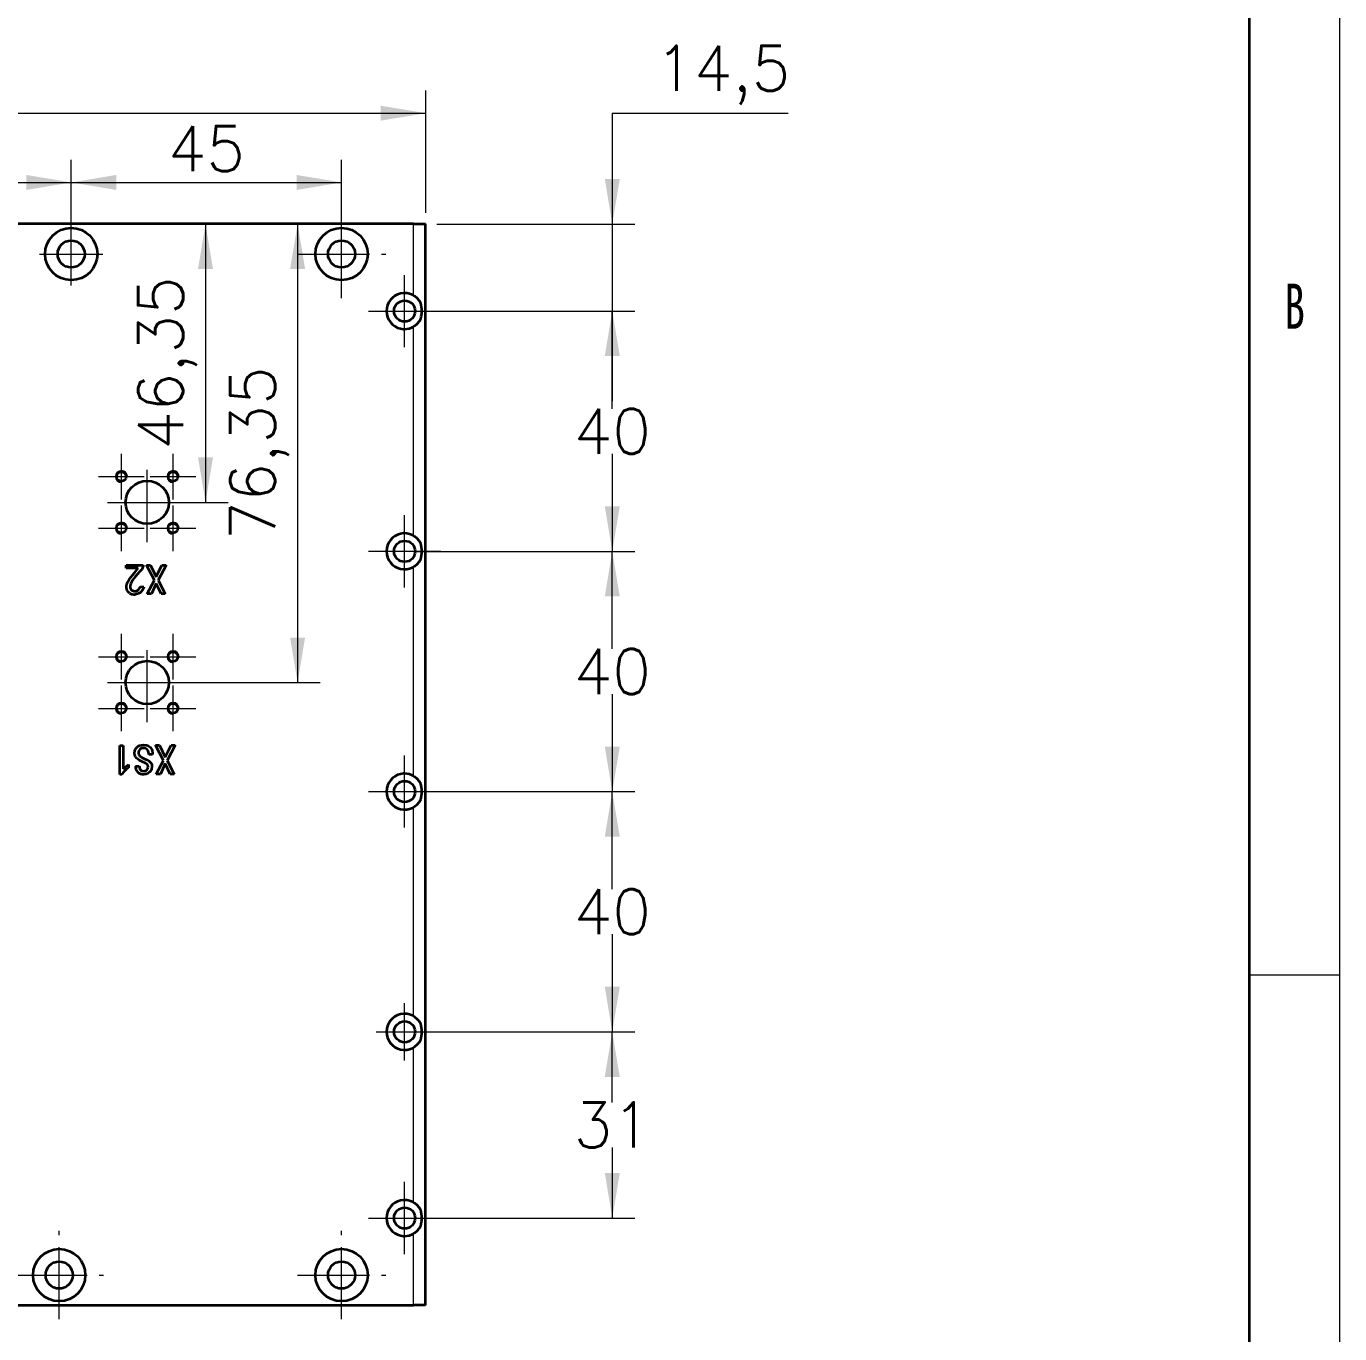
# Model space of a CAD drawing. Header units: millimetres. Extents: x -631 to 3210, y -446 to 2288.
# Drawn here: x 2991.4 to 3210, y 861.3 to 1079 of the extents above; entities that cross this region are included whole.
import ezdxf
from ezdxf.enums import TextEntityAlignment as Align

# ---------------------------------------------------------------- set-up
doc = ezdxf.new("R2010")
doc.units = ezdxf.units.MM
doc.linetypes.add('点画线', pattern=[18, 12, -2, 2, -2])
doc.layers.get('0').update_dxf_attribs({"lineweight": 18})
for name, color, linetype, lineweight in [('中心线层', 1, '点画线', 18), ('尺寸线层', 3, 'Continuous', 18), ('粗实线层', 7, 'Continuous', 35), ('细实线层', 7, 'Continuous', 18)]:
    doc.layers.add(name, color=color, linetype=linetype, lineweight=lineweight)
doc.styles.get("Standard").update_dxf_attribs({"font": 'txt.shx', "bigfont": 'gbcbig.shx'})
doc.styles.add('标准', font='', dxfattribs={"width": 0.667})
doc.styles.get('标准').set_extended_font_data('宋体')
doc.dimstyles.get("Standard").update_dxf_attribs({"dimscale": 3, "dimtxt": 0.18, "dimasz": 0.18, "dimexe": 0.18, "dimexo": 0.0625, "dimgap": 0.09, "dimtad": 0, "dimtih": 1, "dimtoh": 1, "dimdec": 4, "dimzin": 0, "dimdsep": 46, "dimtxsty": 'Standard', "dimcen": 0.09, "dimdle": 0.36, "dimadec": 0, "dimazin": 0, "dimtfac": 1, "dimtdec": 4, "dimtofl": 0, "dimtmove": 0, "dimatfit": 3, "dimfxl": 0, "dimtolj": 1, "dimtzin": 0, "dimarcsym": 0})

# ---------------------------------------------------------------- blocks, each defined once
blk = doc.blocks.new('*X2')
at = {"layer": '粗实线层'}
blk.add_line((205, -143.5), (205, 143.5), dxfattribs=at)
at = {"layer": '细实线层'}
for p, q in [((210, -148.5), (210, 148.5)), ((210, 0), (205, 0))]:
    blk.add_line(p, q, dxfattribs=at)
at = {"layer": '尺寸线层', "style": '标准'}
for tag, height, width, p in [('T1', 2.5, 0.667, (-175, 146)), ('T2', 2.5, 0.667, (-105, 146)), ('T3', 2.5, 0.667, (-35, 146)), ('T4', 2.5, 0.667, (35, 146)), ('T5', 2.5, 0.667, (105, 146)), ('T6', 2.5, 0.667, (175, 146)), ('R1', 2.5, 0.667, (207.5, 111.375)), ('SQE', 3.5, 0.667, (-188.184, 80.987)), ('试制车间', 3.5, 0.28375, (-188.184, 73.987)), ('涂装车间（装配）', 3.5, 0.147264, (-188.184, 66.987)), ('涂装车间（涂装）', 3.5, 0.147264, (-188.184, 59.987)), ('国际内装车间', 3.5, 0.189302, (-188.184, 52.987)), ('地铁复合车间', 3.5, 0.186278, (-188.184, 46.025)), ('屏蔽门车间', 3.5, 0.225254, (-188.184, 39.138)), ('R2', 2.5, 0.667, (207.5, 37.125)), ('电器车间', 3.5, 0.292284, (-188.184, 32.213)), ('玻璃钢车间', 3.5, 0.225603, (-188.184, 25.288)), ('城轨内装车间', 3.5, 0.186278, (-188.184, 18.288)), ('不锈钢箱体车间', 3.5, 0.15932, (-188.184, 11.288)), ('门系统总装车间', 3.5, 0.161527, (-188.184, 4.288)), ('座椅厨房车间', 3.5, 0.186516, (-188.184, -2.712)), ('碳钢车间', 3.5, 0.28375, (-188.184, -9.712)), ('铝不锈钢车间', 3.5, 0.186397, (-188.184, -16.712)), ('风挡车间', 3.5, 0.284026, (-188.184, -23.712)), ('风道车间', 3.5, 0.284026, (-188.184, -30.712)), ('动车内装车间', 3.5, 0.186397, (-188.184, -37.712)), ('R3', 2.5, 0.667, (207.5, -37.125)), ('采购部', 3.5, 0.378308, (-188.184, -44.712)), ('检修服务部', 3.5, 0.223014, (-188.184, -51.712)), ('品管部', 3.5, 0.389426, (-188.184, -58.712)), ('生产保障部', 3.5, 0.223356, (-188.184, -65.712)), ('工业化部', 3.5, 0.281557, (-188.184, -72.712)), ('研发部', 3.5, 0.3788, (-188.184, -79.712)), ('旧底图总号', 3, 0.667, (-197.5, -100.5)), ('R4', 2.5, 0.667, (207.5, -111.375)), ('底图总号', 3, 0.667, (-197.5, -113.5)), ('签字', 3, 0.667, (-197.5, -126.5)), ('日期', 3, 0.667, (-197.5, -139.5)), ('B1', 2.5, 0.667, (-175, -146)), ('B2', 2.5, 0.667, (-105, -146)), ('B3', 2.5, 0.667, (-35, -146)), ('B4', 2.5, 0.667, (35, -146)), ('B5', 2.5, 0.667, (105, -146)), ('B6', 2.5, 0.667, (175, -146))]:
    blk.add_attdef(tag, text='', height=height, dxfattribs=dict(at, width=width)).set_placement(p, align=Align.MIDDLE_CENTER)
at = {"layer": '尺寸线层', "style": '标准', "width": 0.667}
blk.add_attdef('图号', text='', height=5.335, rotation=180, dxfattribs=at).set_placement((-160, 138.5), align=Align.MIDDLE_CENTER)
blk = doc.blocks.new('*X272')
at = {"layer": '尺寸线层', "linetype": 'Continuous'}
for points in [[(3088.91, 1046.06), (3090.16, 1053.56), (3087.66, 1053.56)], [(3088.91, 1031.56), (3090.16, 1024.06), (3087.66, 1024.06)]]:
    blk.add_hatch(color=0, dxfattribs=at).paths.add_polyline_path(points, flags=0)
at = {"layer": '尺寸线层', "color": 0, "linetype": 'Continuous'}
for p, q in [((3088.91, 1064.51), (3088.91, 1016.56)), ((3088.91, 1064.51), (3118.2, 1064.51)), ((3059.72, 1046.06), (3092.66, 1046.06)), ((3056.22, 1031.56), (3092.66, 1031.56))]:
    blk.add_line(p, q, dxfattribs=at)
at = {"layer": '尺寸线层', "color": 0, "insert": (3107.31, 1070.85), "char_height": 7.5, "width": 43.5714, "attachment_point": 5}
blk.add_mtext('14,5', dxfattribs=at)
blk = doc.blocks.new('*X273')
at = {"layer": '尺寸线层', "linetype": 'Continuous'}
for points in [[(3088.91, 1031.56), (3090.16, 1024.06), (3087.66, 1024.06)], [(3088.91, 991.56), (3090.16, 999.06), (3087.66, 999.06)]]:
    blk.add_hatch(color=0, dxfattribs=at).paths.add_polyline_path(points, flags=0)
at = {"layer": '尺寸线层', "color": 0, "linetype": 'Continuous'}
for p, q in [((3056.22, 1031.56), (3092.66, 1031.56)), ((3088.91, 1015.31), (3088.91, 1031.56)), ((3088.91, 1007.81), (3088.91, 991.56)), ((3056.22, 991.56), (3092.66, 991.56))]:
    blk.add_line(p, q, dxfattribs=at)
at = {"layer": '尺寸线层', "color": 0, "insert": (3088.91, 1011.56), "char_height": 7.5, "width": 24.2857, "attachment_point": 5}
blk.add_mtext('40', dxfattribs=at)
blk = doc.blocks.new('*X274')
at = {"layer": '尺寸线层', "linetype": 'Continuous'}
for points in [[(3088.91, 991.56), (3090.16, 984.06), (3087.66, 984.06)], [(3088.91, 951.56), (3090.16, 959.06), (3087.66, 959.06)]]:
    blk.add_hatch(color=0, dxfattribs=at).paths.add_polyline_path(points, flags=0)
at = {"layer": '尺寸线层', "color": 0, "linetype": 'Continuous'}
for p, q in [((3056.22, 991.56), (3092.66, 991.56)), ((3088.91, 975.31), (3088.91, 991.56)), ((3088.91, 967.81), (3088.91, 951.56)), ((3056.22, 951.56), (3092.66, 951.56))]:
    blk.add_line(p, q, dxfattribs=at)
at = {"layer": '尺寸线层', "color": 0, "insert": (3088.91, 971.56), "char_height": 7.5, "width": 24.2857, "attachment_point": 5}
blk.add_mtext('40', dxfattribs=at)
blk = doc.blocks.new('*X275')
at = {"layer": '尺寸线层', "linetype": 'Continuous'}
for points in [[(3088.91, 951.56), (3090.16, 944.06), (3087.66, 944.06)], [(3088.91, 911.56), (3090.16, 919.06), (3087.66, 919.06)]]:
    blk.add_hatch(color=0, dxfattribs=at).paths.add_polyline_path(points, flags=0)
at = {"layer": '尺寸线层', "color": 0, "linetype": 'Continuous'}
for p, q in [((3056.22, 951.56), (3092.66, 951.56)), ((3088.91, 935.31), (3088.91, 951.56)), ((3088.91, 927.81), (3088.91, 911.56)), ((3056.22, 911.56), (3092.66, 911.56))]:
    blk.add_line(p, q, dxfattribs=at)
at = {"layer": '尺寸线层', "color": 0, "insert": (3088.91, 931.56), "char_height": 7.5, "width": 24.2857, "attachment_point": 5}
blk.add_mtext('40', dxfattribs=at)
blk = doc.blocks.new('*X276')
at = {"layer": '尺寸线层', "linetype": 'Continuous'}
for points in [[(3088.91, 911.56), (3090.16, 904.06), (3087.66, 904.06)], [(3088.91, 880.56), (3090.16, 888.06), (3087.66, 888.06)]]:
    blk.add_hatch(color=0, dxfattribs=at).paths.add_polyline_path(points, flags=0)
at = {"layer": '尺寸线层', "color": 0, "linetype": 'Continuous'}
for p, q in [((3056.22, 911.56), (3092.66, 911.56)), ((3088.91, 899.81), (3088.91, 911.56)), ((3088.91, 892.31), (3088.91, 880.56)), ((3056.22, 880.56), (3092.66, 880.56))]:
    blk.add_line(p, q, dxfattribs=at)
at = {"layer": '尺寸线层', "color": 0, "insert": (3088.91, 896.06), "char_height": 7.5, "width": 20, "attachment_point": 5}
blk.add_mtext('31', dxfattribs=at)
blk = doc.blocks.new('*X277')
at = {"layer": '尺寸线层', "linetype": 'Continuous'}
for points in [[(3021.2, 1046.06), (3022.45, 1038.56), (3019.95, 1038.56)], [(3021.2, 999.71), (3022.45, 1007.21), (3019.95, 1007.21)]]:
    blk.add_hatch(color=0, dxfattribs=at).paths.add_polyline_path(points, flags=0)
at = {"layer": '尺寸线层', "color": 0, "linetype": 'Continuous'}
for p, q in [((3021.2, 1046.06), (3021.2, 999.71)), ((3022.46, 1046.06), (3024.95, 1046.06)), ((3013.37, 999.71), (3024.95, 999.71))]:
    blk.add_line(p, q, dxfattribs=at)
at = {"layer": '尺寸线层', "color": 0, "insert": (3014.86, 1022.89), "char_height": 7.5, "width": 60, "attachment_point": 5, "rotation": 90}
blk.add_mtext('46,35', dxfattribs=at)
blk = doc.blocks.new('*X278')
at = {"layer": '尺寸线层', "linetype": 'Continuous'}
for points in [[(3036.53, 1046.06), (3037.78, 1038.56), (3035.28, 1038.56)], [(3036.53, 969.71), (3037.78, 977.21), (3035.28, 977.21)]]:
    blk.add_hatch(color=0, dxfattribs=at).paths.add_polyline_path(points, flags=0)
at = {"layer": '尺寸线层', "color": 0, "linetype": 'Continuous'}
for p, q in [((3036.53, 1046.06), (3036.53, 969.71)), ((3037.78, 1046.06), (3040.28, 1046.06)), ((3013.37, 969.71), (3040.28, 969.71))]:
    blk.add_line(p, q, dxfattribs=at)
at = {"layer": '尺寸线层', "color": 0, "insert": (3030.19, 1007.89), "char_height": 7.5, "width": 60, "attachment_point": 5, "rotation": 90}
blk.add_mtext('76,35', dxfattribs=at)
blk = doc.blocks.new('*X284')
at = {"layer": '尺寸线层', "linetype": 'Continuous'}
for points in [[(2953.85, 1052.98), (2961.35, 1054.23), (2961.35, 1051.73)], [(2998.85, 1052.98), (2991.35, 1054.23), (2991.35, 1051.73)]]:
    blk.add_hatch(color=0, dxfattribs=at).paths.add_polyline_path(points, flags=0)
at = {"layer": '尺寸线层', "color": 0, "linetype": 'Continuous'}
for p, q in [((2953.85, 1042.94), (2953.85, 1056.73)), ((2998.85, 1042.94), (2998.85, 1056.73)), ((2953.85, 1052.98), (2998.85, 1052.98))]:
    blk.add_line(p, q, dxfattribs=at)
at = {"layer": '尺寸线层', "color": 0, "insert": (2976.35, 1058.6), "char_height": 7.5, "width": 24.2857, "attachment_point": 5}
blk.add_mtext('45', dxfattribs=at)
blk = doc.blocks.new('*X285')
at = {"layer": '尺寸线层', "linetype": 'Continuous'}
for points in [[(2998.85, 1052.98), (3006.35, 1054.23), (3006.35, 1051.73)], [(3043.85, 1052.98), (3036.35, 1054.23), (3036.35, 1051.73)]]:
    blk.add_hatch(color=0, dxfattribs=at).paths.add_polyline_path(points, flags=0)
at = {"layer": '尺寸线层', "color": 0, "linetype": 'Continuous'}
for p, q in [((2998.85, 1042.94), (2998.85, 1056.73)), ((3043.85, 1042.94), (3043.85, 1056.73)), ((2998.85, 1052.98), (3043.85, 1052.98))]:
    blk.add_line(p, q, dxfattribs=at)
at = {"layer": '尺寸线层', "color": 0, "insert": (3021.35, 1058.6), "char_height": 7.5, "width": 24.2857, "attachment_point": 5}
blk.add_mtext('45', dxfattribs=at)
blk = doc.blocks.new('*X286')
at = {"layer": '尺寸线层', "linetype": 'Continuous'}
for points in [[(2757.85, 1064.51), (2765.35, 1065.76), (2765.35, 1063.26)], [(3057.85, 1064.51), (3050.35, 1065.76), (3050.35, 1063.26)]]:
    blk.add_hatch(color=0, dxfattribs=at).paths.add_polyline_path(points, flags=0)
at = {"layer": '尺寸线层', "color": 0, "linetype": 'Continuous'}
for p, q in [((2757.85, 1047.94), (2757.85, 1068.26)), ((3057.85, 1047.94), (3057.85, 1068.26)), ((2757.85, 1064.51), (3057.85, 1064.51))]:
    blk.add_line(p, q, dxfattribs=at)
at = {"layer": '尺寸线层', "color": 0, "insert": (2907.85, 1070.13), "char_height": 7.5, "width": 38.5714, "attachment_point": 5}
blk.add_mtext('300', dxfattribs=at)

msp = doc.modelspace()

# ---------------------------------------------------------------- linework, layer by layer
at = {"color": 7, "lineweight": 35}
for p, q in [((3055.846, 1046.064), (2759.846, 1046.064)), ((3057.846, 866.064), (3057.846, 1046.064)), ((2759.846, 866.064), (3055.846, 866.064))]:
    msp.add_line(p, q, dxfattribs=at)
at = {"color": 7, "lineweight": 13, "ltscale": 0.297546}
msp.add_line((3055.846, 1034.162), (3055.846, 1046.064), dxfattribs=at)
at = {"color": 7, "lineweight": 35, "ltscale": 0.05}
for p, q in [((3055.846, 1046.064), (3057.846, 1046.064)), ((3057.846, 866.064), (3055.846, 866.064))]:
    msp.add_line(p, q, dxfattribs=at)
at = {"color": 7, "lineweight": 13}
for p, q in [((3055.846, 994.162), (3055.846, 1028.966)), ((3055.846, 954.162), (3055.846, 988.966)), ((3055.846, 914.162), (3055.846, 948.966)), ((3055.846, 883.162), (3055.846, 908.966))]:
    msp.add_line(p, q, dxfattribs=at)
at = {"color": 7, "lineweight": 35, "ltscale": 0.070923}
msp.add_line((3007.976, 989.245), (3010.813, 989.245), dxfattribs=at)
at = {"color": 7, "lineweight": 35, "ltscale": 0.01264}
msp.add_line((3007.976, 988.74), (3007.976, 989.245), dxfattribs=at)
at = {"color": 7, "lineweight": 35, "ltscale": 0.050562}
msp.add_line((3009.998, 988.74), (3007.976, 988.74), dxfattribs=at)
at = {"color": 7, "lineweight": 35, "ltscale": 0.002811}
msp.add_line((3010.813, 989.245), (3010.813, 989.133), dxfattribs=at)
at = {"color": 7, "lineweight": 35, "ltscale": 0.071302}
for p, q in [((3012.695, 986.745), (3011.374, 989.274)), ((3014.633, 989.274), (3013.313, 986.745)), ((3014.195, 956.745), (3012.874, 959.274)), ((3016.133, 959.274), (3014.813, 956.745))]:
    msp.add_line(p, q, dxfattribs=at)
at = {"color": 7, "lineweight": 35, "ltscale": 0.016858}
for p, q in [((3011.374, 989.274), (3012.049, 989.274)), ((3014.493, 984.47), (3013.818, 984.47)), ((3012.874, 959.274), (3013.549, 959.274)), ((3015.993, 954.47), (3015.318, 954.47))]:
    msp.add_line(p, q, dxfattribs=at)
at = {"color": 7, "lineweight": 35, "ltscale": 0.05465}
for p, q in [((3012.049, 989.274), (3013.004, 987.307)), ((3013.004, 987.307), (3013.959, 989.274)), ((3013.549, 959.274), (3014.504, 957.307)), ((3014.504, 957.307), (3015.459, 959.274))]:
    msp.add_line(p, q, dxfattribs=at)
at = {"color": 7, "lineweight": 35, "ltscale": 0.016852}
for p, q in [((3013.959, 989.274), (3014.633, 989.274)), ((3012.189, 984.47), (3011.515, 984.47)), ((3015.459, 959.274), (3016.133, 959.274)), ((3013.689, 954.47), (3013.015, 954.47))]:
    msp.add_line(p, q, dxfattribs=at)
at = {"color": 7, "lineweight": 35, "ltscale": 0.064073}
for p, q in [((3011.515, 984.47), (3012.695, 986.745)), ((3013.015, 954.47), (3014.195, 956.745))]:
    msp.add_line(p, q, dxfattribs=at)
at = {"color": 7, "lineweight": 35, "ltscale": 0.048068}
for p, q in [((3013.004, 986.212), (3012.189, 984.47)), ((3014.504, 956.212), (3013.689, 954.47))]:
    msp.add_line(p, q, dxfattribs=at)
at = {"color": 7, "lineweight": 35, "ltscale": 0.048065}
for p, q in [((3013.818, 984.47), (3013.004, 986.212)), ((3015.318, 954.47), (3014.504, 956.212))]:
    msp.add_line(p, q, dxfattribs=at)
at = {"color": 7, "lineweight": 35, "ltscale": 0.064076}
for p, q in [((3013.313, 986.745), (3014.493, 984.47)), ((3014.813, 956.745), (3015.993, 954.47))]:
    msp.add_line(p, q, dxfattribs=at)
at = {"color": 7, "lineweight": 35, "ltscale": 0.013507}
msp.add_line((3010.392, 985.734), (3010.925, 985.65), dxfattribs=at)
at = {"color": 7, "lineweight": 35, "ltscale": 0.014044}
msp.add_line((3006.92, 959.245), (3007.481, 959.245), dxfattribs=at)
at = {"color": 7, "lineweight": 35, "ltscale": 0.120787}
msp.add_line((3006.92, 954.414), (3006.92, 959.245), dxfattribs=at)
at = {"color": 7, "lineweight": 35, "ltscale": 0.09691}
msp.add_line((3007.481, 959.245), (3007.481, 955.369), dxfattribs=at)
at = {"color": 7, "lineweight": 35, "ltscale": 0.004213}
msp.add_line((3011.751, 957.757), (3011.751, 957.925), dxfattribs=at)
at = {"color": 7, "lineweight": 35, "ltscale": 0.016156}
msp.add_line((3012.397, 957.757), (3011.751, 957.757), dxfattribs=at)
at = {"color": 7, "lineweight": 35, "ltscale": 0.004916}
msp.add_line((3012.397, 957.953), (3012.397, 957.757), dxfattribs=at)
at = {"color": 7, "lineweight": 35, "ltscale": 0.013342}
msp.add_line((3008.408, 956.071), (3008.408, 955.538), dxfattribs=at)
at = {"color": 7, "lineweight": 35, "ltscale": 0.01615}
msp.add_line((3009.532, 955.79), (3010.178, 955.79), dxfattribs=at)
at = {"color": 7, "lineweight": 35, "ltscale": 0.008423}
msp.add_line((3007.257, 954.414), (3006.92, 954.414), dxfattribs=at)
at = {"color": 7, "lineweight": 13, "ltscale": 0.297548}
msp.add_line((3055.846, 866.064), (3055.846, 877.966), dxfattribs=at)
at = {"color": 7, "lineweight": 35}
for points in [[(3008.491, 986.851), (3008.77, 987.239), (3009.373, 988.002), (3009.998, 988.74)], [(3010.426, 988.368), (3010.165, 988.106), (3009.501, 987.328)], [(3010.813, 989.133), (3010.794, 988.958), (3010.739, 988.79), (3010.604, 988.563), (3010.426, 988.368)], [(3008.06, 985.818), (3008.133, 986.149), (3008.263, 986.462), (3008.491, 986.851)], [(3008.757, 986.214), (3008.658, 985.882), (3008.652, 985.538)], [(3009.501, 987.328), (3009.074, 986.759), (3008.878, 986.453), (3008.757, 986.214)], [(3008.178, 985.063), (3008.093, 985.28), (3008.054, 985.509), (3008.06, 985.818)], [(3008.566, 984.611), (3008.382, 984.766), (3008.178, 985.063)], [(3008.652, 985.538), (3008.712, 985.337), (3008.829, 985.164), (3008.908, 985.095)], [(3010.363, 984.723), (3010.055, 984.523), (3009.704, 984.416), (3009.52, 984.395)], [(3010.925, 985.65), (3010.805, 985.344), (3010.646, 985.056), (3010.363, 984.723)], [(3009.392, 957.925), (3009.45, 958.384), (3009.533, 958.599), (3009.655, 958.795), (3009.813, 958.965)], [(3009.728, 957.139), (3009.563, 957.344), (3009.449, 957.58), (3009.392, 957.925)], [(3009.813, 958.965), (3010.003, 959.106), (3010.214, 959.211), (3010.555, 959.303), (3010.908, 959.33)], [(3010.262, 958.571), (3010.122, 958.355), (3010.047, 958.11), (3010.038, 957.981)], [(3010.038, 957.981), (3010.067, 957.811), (3010.143, 957.655), (3010.29, 957.476)], [(3010.908, 958.796), (3010.627, 958.772), (3010.367, 958.666), (3010.262, 958.571)], [(3010.908, 959.33), (3011.386, 959.282), (3011.614, 959.21), (3011.824, 959.096), (3012.004, 958.936)], [(3011.498, 958.571), (3011.344, 958.69), (3011.166, 958.765), (3010.908, 958.796)], [(3011.751, 957.925), (3011.733, 958.14), (3011.669, 958.344), (3011.498, 958.571)], [(3012.004, 958.936), (3012.213, 958.685), (3012.343, 958.386), (3012.397, 957.953)], [(3007.481, 955.369), (3007.77, 955.628), (3008.408, 956.071)], [(3010.687, 956.53), (3010.178, 956.788), (3009.728, 957.139)], [(3010.29, 957.476), (3010.421, 957.363), (3010.713, 957.182), (3011.026, 957.039)], [(3011.498, 956.099), (3011.404, 956.177), (3011.192, 956.304), (3010.687, 956.53)], [(3011.026, 957.039), (3011.445, 956.854), (3011.839, 956.623), (3012.011, 956.471)], [(3011.442, 955.172), (3011.548, 955.292), (3011.613, 955.438), (3011.639, 955.65)], [(3011.639, 955.65), (3011.598, 955.936), (3011.498, 956.099)], [(3012.285, 955.734), (3012.23, 955.312), (3012.151, 955.115), (3012.034, 954.938), (3011.884, 954.787)], [(3012.011, 956.471), (3012.153, 956.276), (3012.244, 956.053), (3012.285, 955.734)], [(3010.908, 954.414), (3010.675, 954.429), (3010.446, 954.477), (3010.128, 954.626), (3009.869, 954.863)], [(3010.346, 955.229), (3010.487, 955.1), (3010.657, 955.015), (3010.908, 954.976)], [(3010.908, 954.976), (3011.082, 954.993), (3011.248, 955.045), (3011.442, 955.172)], [(3011.884, 954.787), (3011.623, 954.602), (3011.331, 954.475), (3010.908, 954.414)]]:
    msp.add_lwpolyline(points, dxfattribs=at)
for centre, radius in [((2998.846, 1041.064), 4.35), ((3043.846, 1041.064), 4.35), ((2998.846, 1041.064), 2.25), ((3043.846, 1041.064), 2.25), ((3054.346, 1031.564), 1.75), ((3007.196, 1004.014), 0.8), ((3015.796, 1004.014), 0.8), ((3011.496, 999.714), 3.6), ((3007.196, 995.414), 0.8), ((3015.796, 995.414), 0.8), ((3054.346, 991.564), 1.75), ((3007.196, 974.014), 0.8), ((3011.496, 969.714), 3.6), ((3015.796, 974.014), 0.8), ((3007.196, 965.414), 0.8), ((3015.796, 965.414), 0.8), ((3054.346, 951.564), 1.75), ((3054.346, 911.564), 1.75), ((3054.346, 880.564), 1.75), ((2996.846, 871.064), 4.35), ((3043.846, 871.064), 4.35), ((2996.846, 871.064), 2.25), ((3043.846, 871.064), 2.25)]:
    msp.add_circle(centre, radius, dxfattribs=at)
for centre, radius, start, end in [((3054.346, 1031.564), 3, 25.84193, 334.15807), ((3052.067, 1031.589), 5.141, 359.72118, 14.44785), ((3052.101, 1031.535), 5.108, 345.50244, 0.32701), ((3054.346, 991.564), 3, 25.84193, 334.15807), ((3052.067, 991.589), 5.141, 359.72118, 14.44785), ((3052.101, 991.535), 5.108, 345.50244, 0.32701), ((3009.263, 985.597), 1.207, 234.7425, 258.16912), ((3009.429, 985.782), 0.862, 232.794, 270.45895), ((3009.352, 986.523), 2.134, 260.9361, 274.52552), ((3009.218, 986.27), 1.369, 279.16618, 304.70178), ((3009.154, 986.131), 1.299, 310.56934, 342.23624), ((3010.985, 955.796), 1.454, 180.2373, 219.88516), ((3011.193, 955.788), 1.015, 179.88074, 213.47438), ((3054.346, 951.564), 3, 25.84193, 334.15807), ((3052.067, 951.589), 5.141, 359.72118, 14.44785), ((3052.101, 951.535), 5.108, 345.50244, 0.32701), ((3054.346, 911.564), 3, 25.84193, 334.15807), ((3052.067, 911.589), 5.141, 359.72118, 14.44785), ((3052.101, 911.535), 5.108, 345.50244, 0.32701), ((3054.346, 880.564), 3, 25.84193, 334.15807), ((3052.067, 880.589), 5.141, 359.72118, 14.44785), ((3052.101, 880.535), 5.108, 345.50244, 0.32701)]:
    msp.add_arc(centre, radius, start, end, dxfattribs=at)
msp.add_ellipse((3018.018, 950.196), major_axis=(11.232, -3.229), ratio=0.5303037, start_param=2.7301131, end_param=2.9663034, dxfattribs=at)
at = {"layer": '中心线层'}
for p, q in [((3043.846, 1033.714), (3043.846, 1048.414)), ((2998.846, 1035.814), (2998.846, 1046.314)), ((2993.596, 1041.064), (3004.096, 1041.064)), ((3036.496, 1041.064), (3051.196, 1041.064)), ((3054.346, 1025.564), (3054.346, 1037.564)), ((3048.346, 1031.564), (3060.346, 1031.564)), ((3007.196, 1000.214), (3007.196, 1007.814)), ((3011.496, 993.114), (3011.496, 1006.314)), ((3015.796, 1000.214), (3015.796, 1007.814)), ((3003.396, 1004.014), (3010.996, 1004.014)), ((3011.996, 1004.014), (3019.596, 1004.014)), ((3004.896, 999.714), (3018.096, 999.714)), ((3007.196, 991.614), (3007.196, 999.214)), ((3015.796, 991.614), (3015.796, 999.214)), ((3054.346, 985.564), (3054.346, 997.564)), ((3003.396, 995.414), (3010.996, 995.414)), ((3011.996, 995.414), (3019.596, 995.414)), ((3048.346, 991.564), (3060.346, 991.564)), ((3007.196, 970.214), (3007.196, 977.814)), ((3015.796, 970.214), (3015.796, 977.814)), ((3011.496, 963.114), (3011.496, 976.314)), ((3003.396, 974.014), (3010.996, 974.014)), ((3011.996, 974.014), (3019.596, 974.014)), ((3004.896, 969.714), (3018.096, 969.714)), ((3007.196, 961.614), (3007.196, 969.214)), ((3015.796, 961.614), (3015.796, 969.214)), ((3003.396, 965.414), (3010.996, 965.414)), ((3011.996, 965.414), (3019.596, 965.414)), ((3054.346, 945.564), (3054.346, 957.564)), ((3048.346, 951.564), (3060.346, 951.564)), ((3054.346, 906.814), (3054.346, 916.314)), ((3049.596, 911.564), (3059.096, 911.564)), ((3054.346, 874.564), (3054.346, 886.564)), ((3048.346, 880.564), (3060.346, 880.564)), ((2996.846, 863.714), (2996.846, 878.414)), ((3043.846, 863.714), (3043.846, 878.414)), ((2989.496, 871.064), (3004.196, 871.064)), ((3036.496, 871.064), (3051.196, 871.064))]:
    msp.add_line(p, q, dxfattribs=at)
at = {"layer": '细实线层'}
for centre in [(3007.196, 1004.014), (3015.796, 1004.014), (3007.196, 995.414), (3015.796, 995.414), (3007.196, 974.014), (3015.796, 974.014), (3007.196, 965.414), (3015.796, 965.414)]:
    msp.add_arc(centre, 1, 0, 270, dxfattribs=at)

# ---------------------------------------------------------------- block references
ref = msp.add_blockref('*X2', (2580, 921), dxfattribs=dict(xscale=3, yscale=3, zscale=3))
ref.add_attrib('R2', 'B', dxfattribs={"layer": '尺寸线层', "height": 7.5, "style": '标准', "width": 0.667}).set_placement((3202.5, 1032.375), align=Align.MIDDLE_CENTER)

# ---------------------------------------------------------------- dimensions: what is measured, and where the dimension line sits
at = {"layer": '尺寸线层'}
for base, p1, p2, angle, override, picture, middle in [((3088.912, 1031.564), (3057.846, 1046.064), (3054.346, 1031.564), 90, {"dimtxt": 2.5, "dimasz": 2.5, "dimexe": 1.25, "dimexo": 0.625, "dimgap": 0.625, "dimtad": 1, "dimdec": 2, "dimzin": 8, "dimdsep": 44, "dimsah": 1, "dimdle": 5, "dimtdec": 2, "dimtofl": 1, "dimatfit": 0, "dimtfill": 1, "dimtzin": 8}, '*X272', (3088.912, 1064.51)), ((3021.197, 999.714), (3020.585, 1046.064), (3011.496, 999.714), 270, {"dimtxt": 2.5, "dimasz": 2.5, "dimexe": 1.25, "dimexo": 0.625, "dimgap": 0.625, "dimtad": 1, "dimtih": 0, "dimtoh": 0, "dimdec": 2, "dimzin": 8, "dimdsep": 44, "dimsah": 1, "dimdle": 5, "dimtdec": 2, "dimtofl": 1, "dimatfit": 0, "dimtfill": 1, "dimtzin": 8}, '*X277', (3021.197, 1022.889)), ((3036.531, 969.714), (3035.903, 1046.064), (3011.496, 969.714), 270, {"dimtxt": 2.5, "dimasz": 2.5, "dimexe": 1.25, "dimexo": 0.625, "dimgap": 0.625, "dimtad": 1, "dimtih": 0, "dimtoh": 0, "dimdec": 2, "dimzin": 8, "dimdsep": 44, "dimsah": 1, "dimdle": 5, "dimtdec": 2, "dimtofl": 1, "dimatfit": 0, "dimtfill": 1, "dimtzin": 8}, '*X278', (3036.531, 1007.889)), ((3088.912, 991.564), (3054.346, 1031.564), (3054.346, 991.564), 90, {"dimtxt": 2.5, "dimasz": 2.5, "dimexe": 1.25, "dimexo": 0.625, "dimgap": 0.625, "dimtad": 1, "dimdec": 2, "dimzin": 8, "dimdsep": 44, "dimsah": 1, "dimdle": 5, "dimtdec": 2, "dimtofl": 1, "dimatfit": 0, "dimtfill": 1, "dimtzin": 8}, '*X273', (3088.912, 1011.564)), ((3088.912, 951.564), (3054.346, 991.564), (3054.346, 951.564), 90, {"dimtxt": 2.5, "dimasz": 2.5, "dimexe": 1.25, "dimexo": 0.625, "dimgap": 0.625, "dimtad": 1, "dimdec": 2, "dimzin": 8, "dimdsep": 44, "dimsah": 1, "dimdle": 5, "dimtdec": 2, "dimtofl": 1, "dimatfit": 0, "dimtfill": 1, "dimtzin": 8}, '*X274', (3088.912, 971.564)), ((3088.912, 911.564), (3054.346, 951.564), (3054.346, 911.564), 90, {"dimtxt": 2.5, "dimasz": 2.5, "dimexe": 1.25, "dimexo": 0.625, "dimgap": 0.625, "dimtad": 1, "dimdec": 2, "dimzin": 8, "dimdsep": 44, "dimsah": 1, "dimdle": 5, "dimtdec": 2, "dimtofl": 1, "dimatfit": 0, "dimtfill": 1, "dimtzin": 8}, '*X275', (3088.912, 931.564)), ((3088.912, 880.564), (3054.346, 911.564), (3054.346, 880.564), 90, {"dimtxt": 2.5, "dimasz": 2.5, "dimexe": 1.25, "dimexo": 0.625, "dimgap": 0.625, "dimtad": 1, "dimdec": 2, "dimzin": 8, "dimdsep": 44, "dimsah": 1, "dimdle": 5, "dimtdec": 2, "dimtofl": 1, "dimatfit": 0, "dimtfill": 1, "dimtzin": 8}, '*X276', (3088.912, 896.064))]:
    dim = msp.add_linear_dim(base=base, p1=p1, p2=p2, angle=angle, dimstyle='Standard', override=override, dxfattribs=at)
    dim.commit()
    dim.dimension.update_dxf_attribs({"geometry": picture, "text_midpoint": middle})
for base, p1, p2, override, picture, middle in [((3057.846, 1064.51), (2757.846, 1046.064), (3057.846, 1046.064), {"dimtxt": 2.5, "dimasz": 2.5, "dimexe": 1.25, "dimexo": 0.625, "dimgap": 0.625, "dimtad": 1, "dimtih": 0, "dimtoh": 0, "dimdec": 2, "dimzin": 8, "dimdsep": 44, "dimsah": 1, "dimdle": 5, "dimtdec": 2, "dimtofl": 1, "dimatfit": 0, "dimtfill": 1, "dimtzin": 8}, '*X286', (2907.846, 1064.51)), ((2998.846, 1052.975), (2953.846, 1041.064), (2998.846, 1041.064), {"dimtxt": 2.5, "dimasz": 2.5, "dimexe": 1.25, "dimexo": 0.625, "dimgap": 0.625, "dimtad": 1, "dimdec": 2, "dimzin": 8, "dimdsep": 44, "dimsah": 1, "dimdle": 5, "dimtdec": 2, "dimtofl": 1, "dimatfit": 0, "dimtfill": 1, "dimtzin": 8}, '*X284', (2976.346, 1052.975)), ((3043.846, 1052.975), (2998.846, 1041.064), (3043.846, 1041.064), {"dimtxt": 2.5, "dimasz": 2.5, "dimexe": 1.25, "dimexo": 0.625, "dimgap": 0.625, "dimtad": 1, "dimdec": 2, "dimzin": 8, "dimdsep": 44, "dimsah": 1, "dimdle": 5, "dimtdec": 2, "dimtofl": 1, "dimatfit": 0, "dimtfill": 1, "dimtzin": 8}, '*X285', (3021.346, 1052.975))]:
    dim = msp.add_linear_dim(base=base, p1=p1, p2=p2, dimstyle='Standard', override=override, dxfattribs=at)
    dim.commit()
    dim.dimension.update_dxf_attribs({"geometry": picture, "text_midpoint": middle})

doc.saveas('drawing.dxf')
